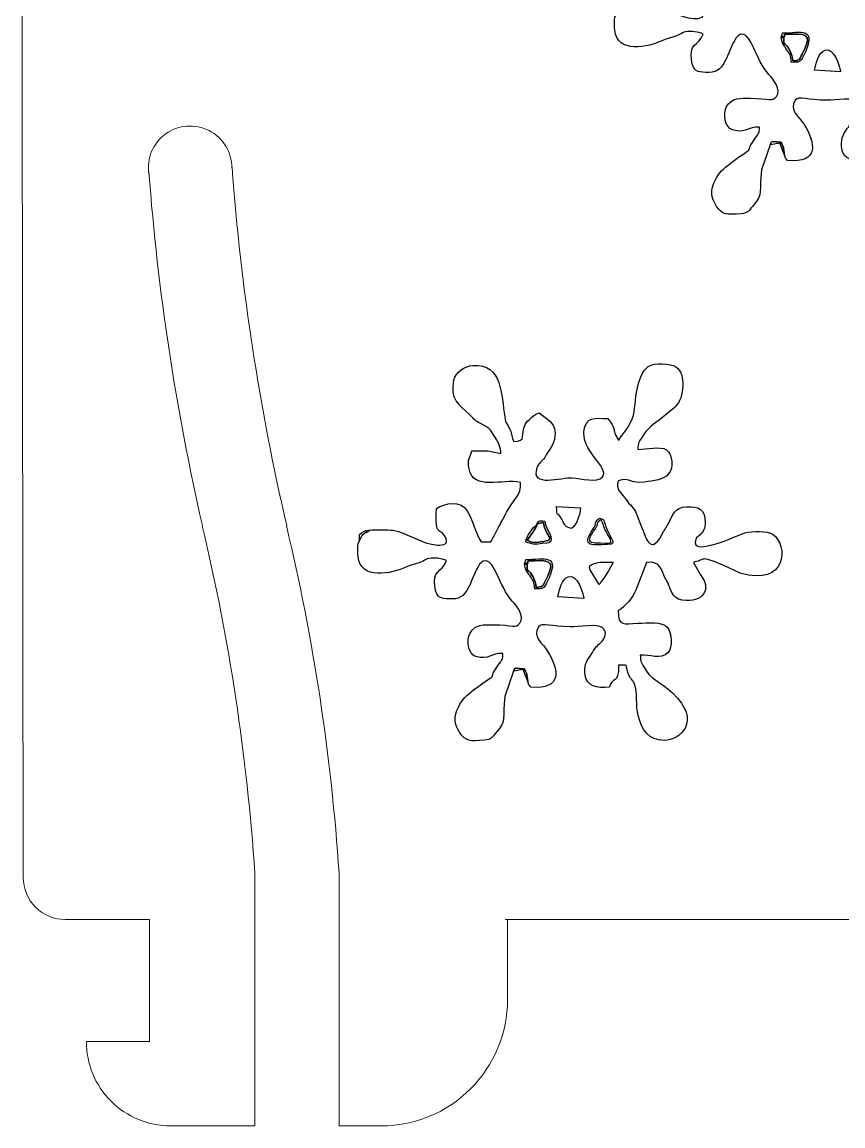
# Model space of a CAD drawing. Header units: centimetres. Extents: x -30.2 to 10.2, y 0.4 to 20.1.
# Drawn here: x -18.645 to -16.696, y 9.796 to 12.416 of the extents above; entities that cross this region are included whole.
import ezdxf

# ---------------------------------------------------------------- set-up
doc = ezdxf.new("R2010")
doc.units = ezdxf.units.CM
doc.header["$MEASUREMENT"] = 0
doc.layers.add('Layer 1', color=7, linetype='Continuous')

msp = doc.modelspace()

# ---------------------------------------------------------------- linework, layer by layer
at = {"layer": 'Layer 1', "color": 250}
for points in [[(-16.86859, 12.1249), (-16.86605, 12.13232), (-16.86923, 12.12813), (-16.86412, 12.13256), (-16.86412, 12.13256), (-16.86412, 12.13256), (-16.84359, 12.13119), (-16.84359, 12.13119), (-16.84359, 12.13119), (-16.83646, 12.11801), (-16.83745, 12.12), (-16.83519, 12.10041), (-16.83519, 12.10041), (-16.83237, 12.0912), (-16.83325, 12.09482), (-16.8281, 12.08722), (-16.8281, 12.08722), (-16.75078, 12.08069), (-16.7618, 12.12911), (-16.78797, 12.1731), (-16.78797, 12.1731), (-16.79846, 12.19072), (-16.82588, 12.20671), (-16.80949, 12.2306), (-16.80949, 12.2306), (-16.80175, 12.24186), (-16.77751, 12.23061), (-16.73471, 12.23061), (-16.73471, 12.23061), (-16.71369, 12.23062), (-16.66975, 12.23805), (-16.65838, 12.22897), (-16.65838, 12.22897), (-16.64918, 12.22161), (-16.64842, 12.20981), (-16.65567, 12.19979), (-16.65567, 12.19979), (-16.66304, 12.18961), (-16.67122, 12.18695), (-16.67758, 12.17624), (-16.67758, 12.17624), (-16.6811, 12.17031), (-16.68114, 12.16936), (-16.68568, 12.16319), (-16.68568, 12.16319), (-16.69709, 12.1477), (-16.70185, 12.13742), (-16.6985, 12.11463), (-16.6985, 12.11463), (-16.6949, 12.09015), (-16.67205, 12.08425), (-16.64132, 12.08722), (-16.64132, 12.08722), (-16.63392, 12.11428), (-16.61946, 12.09109), (-16.61932, 12.13961), (-16.61932, 12.13961), (-16.59415, 12.13892), (-16.60491, 12.14394), (-16.5971, 12.12183), (-16.5971, 12.12183), (-16.59044, 12.103), (-16.58729, 12.10784), (-16.5819, 12.09541), (-16.5819, 12.09541), (-16.57351, 12.07604), (-16.57901, 12.0415), (-16.57314, 12.02001), (-16.57314, 12.02001), (-16.5638, 11.98578), (-16.54845, 11.96085), (-16.5108, 11.96087), (-16.5108, 11.96087), (-16.47495, 11.96087), (-16.41946, 12.00612), (-16.49173, 12.0738), (-16.49173, 12.0738), (-16.52184, 12.10202), (-16.54436, 12.10656), (-16.55698, 12.13129), (-16.55698, 12.13129), (-16.56405, 12.14515), (-16.56774, 12.14618), (-16.5678, 12.16349), (-16.5678, 12.16349), (-16.54547, 12.16482), (-16.51913, 12.15235), (-16.50251, 12.16883), (-16.50251, 12.16883), (-16.49021, 12.18102), (-16.49325, 12.21825), (-16.5037, 12.22982), (-16.5037, 12.22982), (-16.51618, 12.24365), (-16.54954, 12.23939), (-16.57402, 12.23907), (-16.57402, 12.23907), (-16.607, 12.23862), (-16.62034, 12.22908), (-16.62034, 12.2691), (-16.62034, 12.2691), (-16.60425, 12.2772), (-16.58542, 12.30117), (-16.57873, 12.31795), (-16.57873, 12.31795), (-16.57873, 12.31795), (-16.55287, 12.38351), (-16.55287, 12.38351), (-16.55287, 12.38351), (-16.5174, 12.38718), (-16.52036, 12.36655), (-16.50644, 12.34217), (-16.50644, 12.34217), (-16.49559, 12.32314), (-16.49404, 12.29769), (-16.46843, 12.29369), (-16.46843, 12.29369), (-16.41789, 12.28577), (-16.39763, 12.32313), (-16.4252, 12.35368), (-16.4252, 12.35368), (-16.4252, 12.35368), (-16.44122, 12.38348), (-16.44122, 12.38348), (-16.44122, 12.38348), (-16.44047, 12.38404), (-16.44012, 12.38465), (-16.43876, 12.38484), (-16.43876, 12.38484), (-16.41204, 12.38853), (-16.43097, 12.40164), (-16.3708, 12.37692), (-16.3708, 12.37692), (-16.3708, 12.37692), (-16.33077, 12.35766), (-16.33077, 12.35766), (-16.33077, 12.35766), (-16.21762, 12.32603), (-16.21722, 12.4242), (-16.25227, 12.44965), (-16.25227, 12.44965), (-16.2662, 12.45975), (-16.30259, 12.45734), (-16.31926, 12.45403), (-16.31926, 12.45403), (-16.32289, 12.4533), (-16.45318, 12.39166), (-16.43614, 12.43781), (-16.43614, 12.43781), (-16.43274, 12.44705), (-16.43414, 12.44028), (-16.42587, 12.449), (-16.42587, 12.449), (-16.41877, 12.45649), (-16.41372, 12.46478), (-16.41368, 12.47784), (-16.41368, 12.47784), (-16.41359, 12.50931), (-16.4295, 12.51719), (-16.45842, 12.51562), (-16.45842, 12.51562), (-16.48667, 12.51408), (-16.49073, 12.49636), (-16.50106, 12.47548), (-16.50106, 12.47548), (-16.5063, 12.46486), (-16.51146, 12.45943), (-16.51674, 12.44917), (-16.51674, 12.44917), (-16.54421, 12.39578), (-16.55805, 12.45104), (-16.56224, 12.46192), (-16.56224, 12.46192), (-16.56224, 12.46192), (-16.57939, 12.50419), (-16.57939, 12.50419), (-16.57939, 12.50419), (-16.58346, 12.51213), (-16.58568, 12.5135), (-16.59143, 12.5198), (-16.59143, 12.5198), (-16.59778, 12.52676), (-16.59958, 12.52978), (-16.60536, 12.53748), (-16.60536, 12.53748), (-16.61477, 12.55005), (-16.62648, 12.55698), (-16.62034, 12.5769), (-16.62034, 12.5769), (-16.59584, 12.58774), (-16.59209, 12.56953), (-16.55761, 12.57429), (-16.55761, 12.57429), (-16.53642, 12.5772), (-16.5129, 12.57888), (-16.50053, 12.5934), (-16.50053, 12.5934), (-16.48822, 12.60785), (-16.4911, 12.64098), (-16.50578, 12.65069), (-16.50578, 12.65069), (-16.52088, 12.66068), (-16.55215, 12.65176), (-16.57385, 12.65176), (-16.57385, 12.65176), (-16.57363, 12.6678), (-16.57052, 12.67152), (-16.56381, 12.68106), (-16.56381, 12.68106), (-16.54799, 12.70361), (-16.54423, 12.70601), (-16.52319, 12.72126), (-16.52319, 12.72126), (-16.52319, 12.72126), (-16.48853, 12.74944), (-16.48853, 12.74944), (-16.48853, 12.74944), (-16.48778, 12.75011), (-16.48564, 12.7521), (-16.48491, 12.75281), (-16.48491, 12.75281), (-16.46278, 12.77439), (-16.4591, 12.83175), (-16.48359, 12.84773), (-16.48359, 12.84773), (-16.49606, 12.85588), (-16.53376, 12.85904), (-16.54916, 12.84839), (-16.54916, 12.84839), (-16.56331, 12.8386), (-16.57126, 12.81481), (-16.57564, 12.795), (-16.57564, 12.795), (-16.58032, 12.77381), (-16.57948, 12.7438), (-16.58669, 12.72559), (-16.58669, 12.72559), (-16.59782, 12.69748), (-16.60989, 12.69), (-16.6188, 12.6733), (-16.6188, 12.6733), (-16.61939, 12.674), (-16.62108, 12.67515), (-16.6204, 12.67552), (-16.6204, 12.67552), (-16.6204, 12.67552), (-16.62597, 12.68477), (-16.62597, 12.68477), (-16.62597, 12.68477), (-16.63019, 12.69405), (-16.62827, 12.69235), (-16.631, 12.70107), (-16.631, 12.70107), (-16.63457, 12.71249), (-16.6388, 12.7163), (-16.64483, 12.7252), (-16.64483, 12.7252), (-16.67848, 12.72562), (-16.69463, 12.72959), (-16.701, 12.70003), (-16.701, 12.70003), (-16.71186, 12.6496), (-16.63942, 12.60915), (-16.65767, 12.58643), (-16.65767, 12.58643), (-16.66957, 12.57163), (-16.70903, 12.58251), (-16.72953, 12.58441), (-16.72953, 12.58441), (-16.75356, 12.58669), (-16.83048, 12.55944), (-16.8132, 12.60857), (-16.8132, 12.60857), (-16.80943, 12.61924), (-16.80053, 12.62423), (-16.79488, 12.6323), (-16.79488, 12.6323), (-16.78966, 12.63975), (-16.79538, 12.63152), (-16.79105, 12.63888), (-16.79105, 12.63888), (-16.78092, 12.65606), (-16.76937, 12.66743), (-16.77037, 12.6912), (-16.77037, 12.6912), (-16.7715, 12.71811), (-16.78916, 12.72176), (-16.80817, 12.73884), (-16.80817, 12.73884), (-16.81761, 12.73643), (-16.83672, 12.71974), (-16.84124, 12.71073), (-16.84124, 12.71073), (-16.85367, 12.68598), (-16.83554, 12.67171), (-16.86839, 12.67026), (-16.86839, 12.67026), (-16.87349, 12.68013), (-16.87166, 12.68792), (-16.87735, 12.6994), (-16.87735, 12.6994), (-16.88428, 12.71344), (-16.88677, 12.71031), (-16.88977, 12.72926), (-16.88977, 12.72926), (-16.89771, 12.77959), (-16.89491, 12.85614), (-16.96533, 12.85128), (-16.96533, 12.85128), (-16.98375, 12.85001), (-17.00701, 12.83469), (-17.01034, 12.8168), (-17.01034, 12.8168), (-17.01901, 12.77028), (-17.00069, 12.75932), (-16.9723, 12.73351), (-16.9723, 12.73351), (-16.96386, 12.72583), (-16.96265, 12.72115), (-16.95196, 12.71577), (-16.95196, 12.71577), (-16.92753, 12.70348), (-16.92497, 12.70162), (-16.91136, 12.67902), (-16.91136, 12.67902), (-16.9048, 12.66812), (-16.89964, 12.65655), (-16.89861, 12.64181), (-16.89861, 12.64181), (-16.93648, 12.64893), (-16.92188, 12.6494), (-16.96802, 12.64826), (-16.96802, 12.64826), (-16.97183, 12.6326), (-16.97924, 12.62937), (-16.9744, 12.60548), (-16.9744, 12.60548), (-16.9636, 12.55228), (-16.89561, 12.58294), (-16.85259, 12.5734), (-16.85259, 12.5734), (-16.8483, 12.54271), (-16.86988, 12.53334), (-16.88524, 12.50288), (-16.88524, 12.50288), (-16.8916, 12.4903), (-16.8968, 12.48093), (-16.90336, 12.46849), (-16.90336, 12.46849), (-16.90989, 12.45608), (-16.91612, 12.44308), (-16.92254, 12.43242), (-16.92254, 12.43242), (-16.92254, 12.43242), (-16.94563, 12.43253), (-16.94563, 12.43253), (-16.94563, 12.43253), (-16.95793, 12.45285), (-16.96595, 12.48219), (-16.97805, 12.50427), (-16.97805, 12.50427), (-16.99414, 12.53364), (-17.03141, 12.52332), (-17.05196, 12.51184), (-17.05196, 12.51184), (-17.05526, 12.43634), (-17.04379, 12.47236), (-17.02873, 12.4393), (-17.02873, 12.4393), (-17.02394, 12.42879), (-17.03409, 12.42371), (-17.04915, 12.42456), (-17.04915, 12.42456), (-17.08842, 12.42673), (-17.11977, 12.4546), (-17.15464, 12.45971), (-17.15464, 12.45971), (-17.16932, 12.46187), (-17.19449, 12.46038), (-17.21028, 12.46041), (-17.21028, 12.46041), (-17.21028, 12.46041), (-17.21865, 12.4547), (-17.21865, 12.4547), (-17.21865, 12.4547), (-17.22407, 12.45135), (-17.21994, 12.4554), (-17.22524, 12.45081), (-17.22524, 12.45081), (-17.23192, 12.44501), (-17.22788, 12.44667), (-17.23488, 12.43536), (-17.23488, 12.43536), (-17.2395, 12.42625), (-17.239, 12.40976), (-17.2379, 12.39737), (-17.2379, 12.39737), (-17.23287, 12.34062), (-17.15919, 12.35622), (-17.12248, 12.37287), (-17.12248, 12.37287), (-17.10987, 12.3786), (-17.10408, 12.3787), (-17.09099, 12.3835), (-17.09099, 12.3835), (-17.08572, 12.38543), (-17.08176, 12.38808), (-17.07677, 12.39027), (-17.07677, 12.39027), (-17.06978, 12.39339), (-17.0795, 12.39104), (-17.06965, 12.39291), (-17.06965, 12.39291), (-17.05735, 12.39527), (-17.03873, 12.39305), (-17.02794, 12.38785), (-17.02794, 12.38785), (-17.0402, 12.35685), (-17.06275, 12.36822), (-17.05491, 12.32168), (-17.05491, 12.32168), (-17.05129, 12.30022), (-17.04176, 12.2971), (-17.02163, 12.29665), (-17.02163, 12.29665), (-16.99941, 12.29613), (-16.98762, 12.30009), (-16.97468, 12.3258), (-16.97468, 12.3258), (-16.96112, 12.35275), (-16.94256, 12.43045), (-16.90849, 12.35622), (-16.90849, 12.35622), (-16.89784, 12.33301), (-16.88802, 12.30978), (-16.87186, 12.29175), (-16.87186, 12.29175), (-16.86147, 12.28014), (-16.84102, 12.25559), (-16.85364, 12.23954), (-16.85364, 12.23954), (-16.86408, 12.22624), (-16.87025, 12.2354), (-16.91661, 12.23555), (-16.91661, 12.23555), (-16.93875, 12.23561), (-16.95968, 12.23774), (-16.97215, 12.21545), (-16.97215, 12.21545), (-16.98172, 12.19834), (-16.97631, 12.16598), (-16.95813, 12.16018), (-16.95813, 12.16018), (-16.92732, 12.15035), (-16.92192, 12.16889), (-16.89439, 12.16701), (-16.89439, 12.16701), (-16.89449, 12.15127), (-16.89447, 12.15482), (-16.90574, 12.13845), (-16.90574, 12.13845), (-16.93829, 12.09115), (-16.89054, 12.13494), (-16.96371, 12.08068), (-16.96371, 12.08068), (-16.98068, 12.0681), (-16.98966, 12.05902), (-16.99969, 12.04017), (-16.99969, 12.04017), (-17.0118, 12.01741), (-17.00976, 11.99959), (-16.99596, 11.97859), (-16.99596, 11.97859), (-16.98287, 11.95865), (-16.97234, 11.9583), (-16.93764, 11.96124), (-16.93764, 11.96124), (-16.92152, 11.96259), (-16.91948, 11.96881), (-16.91062, 11.97871), (-16.91062, 11.97871), (-16.88259, 12.00997), (-16.89692, 12.01203), (-16.88918, 12.06534), (-16.88918, 12.06534), (-16.88918, 12.06534), (-16.86859, 12.1249), (-16.86859, 12.1249)], [(-17.47795, 10.8749), (-17.47541, 10.88231), (-17.47859, 10.87813), (-17.47348, 10.88255), (-17.47348, 10.88255), (-17.47348, 10.88255), (-17.45295, 10.8812), (-17.45295, 10.8812), (-17.45295, 10.8812), (-17.44582, 10.86802), (-17.44681, 10.87), (-17.44455, 10.85042), (-17.44455, 10.85042), (-17.44173, 10.84119), (-17.44261, 10.84481), (-17.43746, 10.83723), (-17.43746, 10.83723), (-17.36014, 10.8307), (-17.37116, 10.8791), (-17.39733, 10.92311), (-17.39733, 10.92311), (-17.40782, 10.94072), (-17.43524, 10.9567), (-17.41885, 10.98059), (-17.41885, 10.98059), (-17.41111, 10.99187), (-17.38687, 10.98062), (-17.34407, 10.98062), (-17.34407, 10.98062), (-17.32305, 10.98063), (-17.27911, 10.98806), (-17.26774, 10.97896), (-17.26774, 10.97896), (-17.25854, 10.97162), (-17.25778, 10.95982), (-17.26503, 10.94979), (-17.26503, 10.94979), (-17.2724, 10.93962), (-17.28058, 10.93696), (-17.28694, 10.92624), (-17.28694, 10.92624), (-17.29046, 10.92031), (-17.2905, 10.91937), (-17.29504, 10.9132), (-17.29504, 10.9132), (-17.30645, 10.89771), (-17.31121, 10.88742), (-17.30786, 10.86464), (-17.30786, 10.86464), (-17.30426, 10.84015), (-17.28141, 10.83424), (-17.25068, 10.83723), (-17.25068, 10.83723), (-17.24328, 10.86428), (-17.22882, 10.8411), (-17.22868, 10.88961), (-17.22868, 10.88961), (-17.20351, 10.88891), (-17.21427, 10.89393), (-17.20646, 10.87183), (-17.20646, 10.87183), (-17.1998, 10.853), (-17.19665, 10.85784), (-17.19126, 10.84541), (-17.19126, 10.84541), (-17.18287, 10.82605), (-17.18837, 10.79151), (-17.1825, 10.77), (-17.1825, 10.77), (-17.17316, 10.73577), (-17.15781, 10.71085), (-17.12016, 10.71086), (-17.12016, 10.71086), (-17.08431, 10.71086), (-17.02882, 10.75612), (-17.10109, 10.8238), (-17.10109, 10.8238), (-17.1312, 10.85201), (-17.15372, 10.85655), (-17.16634, 10.88128), (-17.16634, 10.88128), (-17.17341, 10.89514), (-17.1771, 10.89618), (-17.17716, 10.9135), (-17.17716, 10.9135), (-17.15483, 10.91483), (-17.12849, 10.90235), (-17.11187, 10.91883), (-17.11187, 10.91883), (-17.09957, 10.93103), (-17.10261, 10.96824), (-17.11306, 10.97982), (-17.11306, 10.97982), (-17.12554, 10.99364), (-17.1589, 10.9894), (-17.18338, 10.98906), (-17.18338, 10.98906), (-17.21636, 10.98862), (-17.2297, 10.97907), (-17.2297, 11.0191), (-17.2297, 11.0191), (-17.21361, 11.0272), (-17.19478, 11.05116), (-17.18809, 11.06796), (-17.18809, 11.06796), (-17.18809, 11.06796), (-17.16223, 11.13351), (-17.16223, 11.13351), (-17.16223, 11.13351), (-17.12676, 11.13718), (-17.12972, 11.11654), (-17.1158, 11.09216), (-17.1158, 11.09216), (-17.10495, 11.07315), (-17.1034, 11.0477), (-17.07779, 11.04369), (-17.07779, 11.04369), (-17.02725, 11.03577), (-17.00699, 11.07312), (-17.03456, 11.10368), (-17.03456, 11.10368), (-17.03456, 11.10368), (-17.05058, 11.13347), (-17.05058, 11.13347), (-17.05058, 11.13347), (-17.04983, 11.13405), (-17.04948, 11.13466), (-17.04812, 11.13484), (-17.04812, 11.13484), (-17.0214, 11.13853), (-17.04033, 11.15165), (-16.98016, 11.12692), (-16.98016, 11.12692), (-16.98016, 11.12692), (-16.94013, 11.10765), (-16.94013, 11.10765), (-16.94013, 11.10765), (-16.82698, 11.07602), (-16.82658, 11.17421), (-16.86163, 11.19965), (-16.86163, 11.19965), (-16.87556, 11.20975), (-16.91195, 11.20735), (-16.92862, 11.20403), (-16.92862, 11.20403), (-16.93225, 11.2033), (-17.06254, 11.14166), (-17.0455, 11.18782), (-17.0455, 11.18782), (-17.0421, 11.19705), (-17.0435, 11.19029), (-17.03523, 11.19901), (-17.03523, 11.19901), (-17.02813, 11.2065), (-17.02308, 11.21479), (-17.02304, 11.22784), (-17.02304, 11.22784), (-17.02295, 11.25931), (-17.03886, 11.26718), (-17.06778, 11.26561), (-17.06778, 11.26561), (-17.09603, 11.26408), (-17.10009, 11.24636), (-17.11042, 11.22548), (-17.11042, 11.22548), (-17.11566, 11.21486), (-17.12082, 11.20942), (-17.1261, 11.19918), (-17.1261, 11.19918), (-17.15357, 11.14579), (-17.16741, 11.20103), (-17.1716, 11.21191), (-17.1716, 11.21191), (-17.1716, 11.21191), (-17.18875, 11.25418), (-17.18875, 11.25418), (-17.18875, 11.25418), (-17.19282, 11.26213), (-17.19504, 11.26349), (-17.20079, 11.26979), (-17.20079, 11.26979), (-17.20714, 11.27677), (-17.20894, 11.27977), (-17.21472, 11.28749), (-17.21472, 11.28749), (-17.22413, 11.30005), (-17.23584, 11.30697), (-17.2297, 11.3269), (-17.2297, 11.3269), (-17.2052, 11.33774), (-17.20145, 11.31954), (-17.16697, 11.32428), (-17.16697, 11.32428), (-17.14578, 11.32721), (-17.12226, 11.32887), (-17.10989, 11.34339), (-17.10989, 11.34339), (-17.09758, 11.35784), (-17.10046, 11.39097), (-17.11514, 11.4007), (-17.11514, 11.4007), (-17.13024, 11.41068), (-17.16151, 11.40175), (-17.18321, 11.40175), (-17.18321, 11.40175), (-17.18299, 11.41781), (-17.17988, 11.42151), (-17.17317, 11.43106), (-17.17317, 11.43106), (-17.15735, 11.45361), (-17.15359, 11.45601), (-17.13255, 11.47127), (-17.13255, 11.47127), (-17.13255, 11.47127), (-17.09789, 11.49944), (-17.09789, 11.49944), (-17.09789, 11.49944), (-17.09714, 11.50012), (-17.095, 11.50211), (-17.09427, 11.5028), (-17.09427, 11.5028), (-17.07214, 11.52438), (-17.06846, 11.58175), (-17.09295, 11.59773), (-17.09295, 11.59773), (-17.10542, 11.60588), (-17.14312, 11.60904), (-17.15852, 11.59839), (-17.15852, 11.59839), (-17.17267, 11.5886), (-17.18062, 11.56481), (-17.185, 11.545), (-17.185, 11.545), (-17.18968, 11.52381), (-17.18884, 11.49379), (-17.19605, 11.47558), (-17.19605, 11.47558), (-17.20718, 11.44747), (-17.21925, 11.44001), (-17.22816, 11.4233), (-17.22816, 11.4233), (-17.22875, 11.42399), (-17.23044, 11.42514), (-17.22976, 11.42551), (-17.22976, 11.42551), (-17.22976, 11.42551), (-17.23533, 11.43476), (-17.23533, 11.43476), (-17.23533, 11.43476), (-17.23955, 11.44406), (-17.23763, 11.44235), (-17.24036, 11.45107), (-17.24036, 11.45107), (-17.24393, 11.4625), (-17.24816, 11.46631), (-17.25419, 11.4752), (-17.25419, 11.4752), (-17.28784, 11.47563), (-17.30399, 11.47958), (-17.31036, 11.45004), (-17.31036, 11.45004), (-17.32122, 11.39961), (-17.24878, 11.35915), (-17.26703, 11.33642), (-17.26703, 11.33642), (-17.27893, 11.32163), (-17.31839, 11.3325), (-17.33889, 11.33442), (-17.33889, 11.33442), (-17.36292, 11.33669), (-17.43984, 11.30944), (-17.42256, 11.35856), (-17.42256, 11.35856), (-17.41879, 11.36925), (-17.40989, 11.37422), (-17.40424, 11.38231), (-17.40424, 11.38231), (-17.39902, 11.38975), (-17.40474, 11.38153), (-17.40041, 11.38888), (-17.40041, 11.38888), (-17.39028, 11.40607), (-17.37873, 11.41744), (-17.37973, 11.44121), (-17.37973, 11.44121), (-17.38086, 11.46812), (-17.39852, 11.47176), (-17.41753, 11.48883), (-17.41753, 11.48883), (-17.42697, 11.48643), (-17.44608, 11.46974), (-17.4506, 11.46074), (-17.4506, 11.46074), (-17.46303, 11.43597), (-17.4449, 11.4217), (-17.47775, 11.42025), (-17.47775, 11.42025), (-17.48285, 11.43014), (-17.48102, 11.43791), (-17.48671, 11.44939), (-17.48671, 11.44939), (-17.49364, 11.46343), (-17.49613, 11.46031), (-17.49913, 11.47926), (-17.49913, 11.47926), (-17.50707, 11.52958), (-17.50427, 11.60614), (-17.57469, 11.60128), (-17.57469, 11.60128), (-17.59311, 11.60001), (-17.61637, 11.58468), (-17.6197, 11.56679), (-17.6197, 11.56679), (-17.62837, 11.52027), (-17.61005, 11.50932), (-17.58166, 11.4835), (-17.58166, 11.4835), (-17.57322, 11.47582), (-17.57201, 11.47115), (-17.56132, 11.46577), (-17.56132, 11.46577), (-17.53689, 11.45348), (-17.53433, 11.45162), (-17.52072, 11.42901), (-17.52072, 11.42901), (-17.51416, 11.41812), (-17.509, 11.40656), (-17.50797, 11.39181), (-17.50797, 11.39181), (-17.54584, 11.39893), (-17.53124, 11.39939), (-17.57738, 11.39826), (-17.57738, 11.39826), (-17.58119, 11.38261), (-17.5886, 11.37936), (-17.58376, 11.35547), (-17.58376, 11.35547), (-17.57296, 11.30228), (-17.50497, 11.33294), (-17.46195, 11.32341), (-17.46195, 11.32341), (-17.45766, 11.2927), (-17.47924, 11.28333), (-17.4946, 11.25289), (-17.4946, 11.25289), (-17.50096, 11.24031), (-17.50616, 11.23094), (-17.51272, 11.21849), (-17.51272, 11.21849), (-17.51925, 11.20609), (-17.52548, 11.19308), (-17.5319, 11.18242), (-17.5319, 11.18242), (-17.5319, 11.18242), (-17.55499, 11.18252), (-17.55499, 11.18252), (-17.55499, 11.18252), (-17.56729, 11.20284), (-17.57531, 11.2322), (-17.58741, 11.25427), (-17.58741, 11.25427), (-17.6035, 11.28363), (-17.64077, 11.27332), (-17.66132, 11.26184), (-17.66132, 11.26184), (-17.66462, 11.18633), (-17.65315, 11.22236), (-17.63809, 11.18929), (-17.63809, 11.18929), (-17.6333, 11.17879), (-17.64345, 11.17372), (-17.65851, 11.17456), (-17.65851, 11.17456), (-17.69778, 11.17673), (-17.72913, 11.20459), (-17.764, 11.20971), (-17.764, 11.20971), (-17.77868, 11.21188), (-17.80385, 11.21038), (-17.81964, 11.2104), (-17.81964, 11.2104), (-17.81964, 11.2104), (-17.82801, 11.2047), (-17.82801, 11.2047), (-17.82801, 11.2047), (-17.83343, 11.20135), (-17.8293, 11.2054), (-17.8346, 11.20081), (-17.8346, 11.20081), (-17.84128, 11.19502), (-17.83724, 11.19666), (-17.84424, 11.18535), (-17.84424, 11.18535), (-17.84886, 11.17626), (-17.84836, 11.15976), (-17.84726, 11.14737), (-17.84726, 11.14737), (-17.84223, 11.09063), (-17.76855, 11.10622), (-17.73184, 11.12287), (-17.73184, 11.12287), (-17.71923, 11.12861), (-17.71344, 11.12869), (-17.70035, 11.1335), (-17.70035, 11.1335), (-17.69508, 11.13543), (-17.69112, 11.13807), (-17.68613, 11.14028), (-17.68613, 11.14028), (-17.67914, 11.14338), (-17.68886, 11.14103), (-17.67901, 11.1429), (-17.67901, 11.1429), (-17.66671, 11.14526), (-17.64809, 11.14305), (-17.6373, 11.13785), (-17.6373, 11.13785), (-17.64956, 11.10685), (-17.67211, 11.11822), (-17.66427, 11.07167), (-17.66427, 11.07167), (-17.66065, 11.05022), (-17.65112, 11.0471), (-17.63099, 11.04666), (-17.63099, 11.04666), (-17.60877, 11.04613), (-17.59698, 11.05008), (-17.58404, 11.0758), (-17.58404, 11.0758), (-17.57048, 11.10274), (-17.55192, 11.18045), (-17.51785, 11.10623), (-17.51785, 11.10623), (-17.5072, 11.08302), (-17.49738, 11.05979), (-17.48122, 11.04175), (-17.48122, 11.04175), (-17.47083, 11.03015), (-17.45038, 11.0056), (-17.463, 10.98953), (-17.463, 10.98953), (-17.47344, 10.97623), (-17.47961, 10.98541), (-17.52597, 10.98554), (-17.52597, 10.98554), (-17.54811, 10.9856), (-17.56904, 10.98773), (-17.58151, 10.96545), (-17.58151, 10.96545), (-17.59108, 10.94834), (-17.58567, 10.91598), (-17.56749, 10.91018), (-17.56749, 10.91018), (-17.53668, 10.90034), (-17.53128, 10.91889), (-17.50375, 10.91701), (-17.50375, 10.91701), (-17.50385, 10.90128), (-17.50383, 10.90481), (-17.5151, 10.88845), (-17.5151, 10.88845), (-17.54765, 10.84116), (-17.4999, 10.88495), (-17.57307, 10.83067), (-17.57307, 10.83067), (-17.59004, 10.81809), (-17.59902, 10.80901), (-17.60905, 10.79017), (-17.60905, 10.79017), (-17.62116, 10.7674), (-17.61912, 10.74959), (-17.60532, 10.72858), (-17.60532, 10.72858), (-17.59223, 10.70866), (-17.5817, 10.70831), (-17.547, 10.71123), (-17.547, 10.71123), (-17.53088, 10.7126), (-17.52884, 10.71882), (-17.51998, 10.7287), (-17.51998, 10.7287), (-17.49195, 10.75996), (-17.50628, 10.76202), (-17.49854, 10.81535), (-17.49854, 10.81535), (-17.49854, 10.81535), (-17.47795, 10.8749), (-17.47795, 10.8749)]]:
    msp.add_open_spline(points, degree=3, knots=[0, 0, 0, 0, 0.0081301, 0.0081301, 0.0081301, 0.0081301, 0.0162602, 0.0162602, 0.0162602, 0.0162602, 0.0243902, 0.0243902, 0.0243902, 0.0243902, 0.0325203, 0.0325203, 0.0325203, 0.0325203, 0.0406504, 0.0406504, 0.0406504, 0.0406504, 0.0487805, 0.0487805, 0.0487805, 0.0487805, 0.0569106, 0.0569106, 0.0569106, 0.0569106, 0.0650407, 0.0650407, 0.0650407, 0.0650407, 0.0731707, 0.0731707, 0.0731707, 0.0731707, 0.0813008, 0.0813008, 0.0813008, 0.0813008, 0.0894309, 0.0894309, 0.0894309, 0.0894309, 0.097561, 0.097561, 0.097561, 0.097561, 0.1056911, 0.1056911, 0.1056911, 0.1056911, 0.1138211, 0.1138211, 0.1138211, 0.1138211, 0.1219512, 0.1219512, 0.1219512, 0.1219512, 0.1300813, 0.1300813, 0.1300813, 0.1300813, 0.1382114, 0.1382114, 0.1382114, 0.1382114, 0.1463415, 0.1463415, 0.1463415, 0.1463415, 0.1544715, 0.1544715, 0.1544715, 0.1544715, 0.1626016, 0.1626016, 0.1626016, 0.1626016, 0.1707317, 0.1707317, 0.1707317, 0.1707317, 0.1788618, 0.1788618, 0.1788618, 0.1788618, 0.1869919, 0.1869919, 0.1869919, 0.1869919, 0.195122, 0.195122, 0.195122, 0.195122, 0.203252, 0.203252, 0.203252, 0.203252, 0.2113821, 0.2113821, 0.2113821, 0.2113821, 0.2195122, 0.2195122, 0.2195122, 0.2195122, 0.2276423, 0.2276423, 0.2276423, 0.2276423, 0.2357724, 0.2357724, 0.2357724, 0.2357724, 0.2439024, 0.2439024, 0.2439024, 0.2439024, 0.2520325, 0.2520325, 0.2520325, 0.2520325, 0.2601626, 0.2601626, 0.2601626, 0.2601626, 0.2682927, 0.2682927, 0.2682927, 0.2682927, 0.2764228, 0.2764228, 0.2764228, 0.2764228, 0.2845528, 0.2845528, 0.2845528, 0.2845528, 0.2926829, 0.2926829, 0.2926829, 0.2926829, 0.300813, 0.300813, 0.300813, 0.300813, 0.3089431, 0.3089431, 0.3089431, 0.3089431, 0.3170732, 0.3170732, 0.3170732, 0.3170732, 0.3252033, 0.3252033, 0.3252033, 0.3252033, 0.3333333, 0.3333333, 0.3333333, 0.3333333, 0.3414634, 0.3414634, 0.3414634, 0.3414634, 0.3495935, 0.3495935, 0.3495935, 0.3495935, 0.3577236, 0.3577236, 0.3577236, 0.3577236, 0.3658537, 0.3658537, 0.3658537, 0.3658537, 0.3739837, 0.3739837, 0.3739837, 0.3739837, 0.3821138, 0.3821138, 0.3821138, 0.3821138, 0.3902439, 0.3902439, 0.3902439, 0.3902439, 0.398374, 0.398374, 0.398374, 0.398374, 0.4065041, 0.4065041, 0.4065041, 0.4065041, 0.4146341, 0.4146341, 0.4146341, 0.4146341, 0.4227642, 0.4227642, 0.4227642, 0.4227642, 0.4308943, 0.4308943, 0.4308943, 0.4308943, 0.4390244, 0.4390244, 0.4390244, 0.4390244, 0.4471545, 0.4471545, 0.4471545, 0.4471545, 0.4552846, 0.4552846, 0.4552846, 0.4552846, 0.4634146, 0.4634146, 0.4634146, 0.4634146, 0.4715447, 0.4715447, 0.4715447, 0.4715447, 0.4796748, 0.4796748, 0.4796748, 0.4796748, 0.4878049, 0.4878049, 0.4878049, 0.4878049, 0.495935, 0.495935, 0.495935, 0.495935, 0.504065, 0.504065, 0.504065, 0.504065, 0.5121951, 0.5121951, 0.5121951, 0.5121951, 0.5203252, 0.5203252, 0.5203252, 0.5203252, 0.5284553, 0.5284553, 0.5284553, 0.5284553, 0.5365854, 0.5365854, 0.5365854, 0.5365854, 0.5447154, 0.5447154, 0.5447154, 0.5447154, 0.5528455, 0.5528455, 0.5528455, 0.5528455, 0.5609756, 0.5609756, 0.5609756, 0.5609756, 0.5691057, 0.5691057, 0.5691057, 0.5691057, 0.5772358, 0.5772358, 0.5772358, 0.5772358, 0.5853659, 0.5853659, 0.5853659, 0.5853659, 0.5934959, 0.5934959, 0.5934959, 0.5934959, 0.601626, 0.601626, 0.601626, 0.601626, 0.6097561, 0.6097561, 0.6097561, 0.6097561, 0.6178862, 0.6178862, 0.6178862, 0.6178862, 0.6260163, 0.6260163, 0.6260163, 0.6260163, 0.6341463, 0.6341463, 0.6341463, 0.6341463, 0.6422764, 0.6422764, 0.6422764, 0.6422764, 0.6504065, 0.6504065, 0.6504065, 0.6504065, 0.6585366, 0.6585366, 0.6585366, 0.6585366, 0.6666667, 0.6666667, 0.6666667, 0.6666667, 0.6747967, 0.6747967, 0.6747967, 0.6747967, 0.6829268, 0.6829268, 0.6829268, 0.6829268, 0.6910569, 0.6910569, 0.6910569, 0.6910569, 0.699187, 0.699187, 0.699187, 0.699187, 0.7073171, 0.7073171, 0.7073171, 0.7073171, 0.7154472, 0.7154472, 0.7154472, 0.7154472, 0.7235772, 0.7235772, 0.7235772, 0.7235772, 0.7317073, 0.7317073, 0.7317073, 0.7317073, 0.7398374, 0.7398374, 0.7398374, 0.7398374, 0.7479675, 0.7479675, 0.7479675, 0.7479675, 0.7560976, 0.7560976, 0.7560976, 0.7560976, 0.7642276, 0.7642276, 0.7642276, 0.7642276, 0.7723577, 0.7723577, 0.7723577, 0.7723577, 0.7804878, 0.7804878, 0.7804878, 0.7804878, 0.7886179, 0.7886179, 0.7886179, 0.7886179, 0.796748, 0.796748, 0.796748, 0.796748, 0.804878, 0.804878, 0.804878, 0.804878, 0.8130081, 0.8130081, 0.8130081, 0.8130081, 0.8211382, 0.8211382, 0.8211382, 0.8211382, 0.8292683, 0.8292683, 0.8292683, 0.8292683, 0.8373984, 0.8373984, 0.8373984, 0.8373984, 0.8455285, 0.8455285, 0.8455285, 0.8455285, 0.8536585, 0.8536585, 0.8536585, 0.8536585, 0.8617886, 0.8617886, 0.8617886, 0.8617886, 0.8699187, 0.8699187, 0.8699187, 0.8699187, 0.8780488, 0.8780488, 0.8780488, 0.8780488, 0.8861789, 0.8861789, 0.8861789, 0.8861789, 0.8943089, 0.8943089, 0.8943089, 0.8943089, 0.902439, 0.902439, 0.902439, 0.902439, 0.9105691, 0.9105691, 0.9105691, 0.9105691, 0.9186992, 0.9186992, 0.9186992, 0.9186992, 0.9268293, 0.9268293, 0.9268293, 0.9268293, 0.9349593, 0.9349593, 0.9349593, 0.9349593, 0.9430894, 0.9430894, 0.9430894, 0.9430894, 0.9512195, 0.9512195, 0.9512195, 0.9512195, 0.9593496, 0.9593496, 0.9593496, 0.9593496, 0.9674797, 0.9674797, 0.9674797, 0.9674797, 0.9756098, 0.9756098, 0.9756098, 0.9756098, 0.9837398, 0.9837398, 0.9837398, 0.9837398, 1, 1, 1, 1], dxfattribs=at)
at = {"layer": 'Layer 1', "color": 1, "lineweight": 9}
for points in [[(-18.64509, 12.30456), (-18.64509, 12.30456), (-18.64509, 12.51052), (-18.64509, 12.51052)], [(-18.21679, 11.22072), (-18.2801, 11.49704), (-18.32264, 11.77773), (-18.34401, 12.06042)], [(-18.01676, 11.22072), (-18.08155, 11.50058), (-18.12496, 11.78496), (-18.14663, 12.07142)], [(-18.21738, 11.22066), (-18.1528, 10.94961), (-18.11099, 10.67366), (-18.09238, 10.39566)], [(-18.0174, 11.22072), (-17.95282, 10.94967), (-17.91101, 10.67372), (-17.8924, 10.39572)], [(-18.09238, 10.39572), (-18.09238, 10.39572), (-18.09238, 9.79572), (-18.09238, 9.79572)], [(-17.89242, 10.39572), (-17.89242, 10.39572), (-17.89242, 9.79572), (-17.89242, 9.79572)], [(-18.34238, 10.2857), (-18.34238, 10.2857), (-18.54238, 10.2857), (-18.54238, 10.2857)], [(-18.34238, 10.2857), (-18.34238, 10.2857), (-18.34238, 9.9957), (-18.34238, 9.9957)], [(-17.49787, 10.28569), (-17.49787, 10.28569), (-15.97802, 10.28569), (-15.97802, 10.28569)], [(-17.49242, 10.28569), (-17.49242, 10.28569), (-17.49242, 10.09566), (-17.49242, 10.09566)], [(-18.34238, 9.99576), (-18.34238, 9.99576), (-18.49238, 9.99576), (-18.49238, 9.99576)], [(-18.09238, 9.79573), (-18.09238, 9.79573), (-18.29238, 9.79573), (-18.29238, 9.79573)], [(-17.79242, 9.79573), (-17.79242, 9.79573), (-17.89242, 9.79573), (-17.89242, 9.79573)]]:
    msp.add_open_spline(points, degree=3, dxfattribs=at)
at = {"layer": 'Layer 1', "color": 29}
for points in [[(-16.83652, 12.38), (-16.83066, 12.38832), (-16.84373, 12.38628), (-16.81886, 12.38747), (-16.81886, 12.38747), (-16.77116, 12.38973), (-16.77407, 12.37848), (-16.79289, 12.34022), (-16.79289, 12.34022), (-16.79932, 12.32717), (-16.79829, 12.32542), (-16.81517, 12.32401), (-16.81517, 12.32401), (-16.81582, 12.34185), (-16.82622, 12.3587), (-16.83612, 12.36598), (-16.83612, 12.36598), (-16.83612, 12.36598), (-16.83652, 12.37997), (-16.83652, 12.37997), (-16.83652, 12.37997), (-16.83997, 12.37578), (-16.84695, 12.38882), (-16.83858, 12.36419), (-16.83858, 12.36419), (-16.83838, 12.3636), (-16.83055, 12.35264), (-16.8297, 12.35143), (-16.8297, 12.35143), (-16.82305, 12.34173), (-16.81891, 12.33607), (-16.81856, 12.32061), (-16.81856, 12.32061), (-16.79869, 12.32061), (-16.79756, 12.32085), (-16.79062, 12.33441), (-16.79062, 12.33441), (-16.75312, 12.40771), (-16.79868, 12.39038), (-16.83955, 12.39038), (-16.83955, 12.39038), (-16.84604, 12.36906), (-16.84121, 12.38862), (-16.83652, 12.38)], [(-17.44588, 11.13001), (-17.44002, 11.13831), (-17.45309, 11.13628), (-17.42822, 11.13746), (-17.42822, 11.13746), (-17.38052, 11.13974), (-17.38343, 11.12848), (-17.40225, 11.09022), (-17.40225, 11.09022), (-17.40868, 11.07716), (-17.40765, 11.07541), (-17.42453, 11.07401), (-17.42453, 11.07401), (-17.42518, 11.09185), (-17.43558, 11.10871), (-17.44548, 11.11598), (-17.44548, 11.11598), (-17.44548, 11.11598), (-17.44588, 11.12996), (-17.44588, 11.12996), (-17.44588, 11.12996), (-17.44933, 11.12578), (-17.45631, 11.13882), (-17.44794, 11.11418), (-17.44794, 11.11418), (-17.44774, 11.11361), (-17.43991, 11.10263), (-17.43906, 11.10142), (-17.43906, 11.10142), (-17.43241, 11.09173), (-17.42827, 11.08606), (-17.42792, 11.07062), (-17.42792, 11.07062), (-17.40805, 11.07062), (-17.40692, 11.07086), (-17.39998, 11.08441), (-17.39998, 11.08441), (-17.36248, 11.15771), (-17.40804, 11.14037), (-17.44891, 11.14037), (-17.44891, 11.14037), (-17.4554, 11.11906), (-17.45057, 11.13861), (-17.44588, 11.13001)]]:
    msp.add_open_spline(points, degree=3, knots=[0, 0, 0, 0, 0.0833333, 0.0833333, 0.0833333, 0.0833333, 0.1666667, 0.1666667, 0.1666667, 0.1666667, 0.25, 0.25, 0.25, 0.25, 0.3333333, 0.3333333, 0.3333333, 0.3333333, 0.4166667, 0.4166667, 0.4166667, 0.4166667, 0.5, 0.5, 0.5, 0.5, 0.5833333, 0.5833333, 0.5833333, 0.5833333, 0.6666667, 0.6666667, 0.6666667, 0.6666667, 0.75, 0.75, 0.75, 0.75, 0.8333333, 0.8333333, 0.8333333, 0.8333333, 1, 1, 1, 1], dxfattribs=at)
at = {"layer": 'Layer 1', "color": 7}
for points, knots in [([(-16.83652, 12.38), (-16.83652, 12.38), (-16.83652, 12.37997), (-16.83652, 12.37997), (-16.83652, 12.37997), (-16.83652, 12.37997), (-16.83612, 12.36598), (-16.83612, 12.36598), (-16.83612, 12.36598), (-16.82622, 12.3587), (-16.81582, 12.34185), (-16.81517, 12.32401), (-16.81517, 12.32401), (-16.79829, 12.32542), (-16.79932, 12.32717), (-16.79289, 12.34022), (-16.79289, 12.34022), (-16.77407, 12.37848), (-16.77116, 12.38973), (-16.81886, 12.38747), (-16.81886, 12.38747), (-16.84373, 12.38628), (-16.83066, 12.38832), (-16.83652, 12.38)], [0, 0, 0, 0, 0.1428571, 0.1428571, 0.1428571, 0.1428571, 0.2857143, 0.2857143, 0.2857143, 0.2857143, 0.4285714, 0.4285714, 0.4285714, 0.4285714, 0.5714286, 0.5714286, 0.5714286, 0.5714286, 0.7142857, 0.7142857, 0.7142857, 0.7142857, 1, 1, 1, 1]), ([(-16.70225, 12.29814), (-16.70241, 12.30767), (-16.71618, 12.35805), (-16.73922, 12.34951), (-16.73922, 12.34951), (-16.75336, 12.34427), (-16.76053, 12.31873), (-16.76371, 12.30203), (-16.76371, 12.30203), (-16.76371, 12.30203), (-16.70225, 12.29814), (-16.70225, 12.29814)], [0, 0, 0, 0, 0.25, 0.25, 0.25, 0.25, 0.5, 0.5, 0.5, 0.5, 1, 1, 1, 1]), ([(-17.34058, 11.21389), (-17.32776, 11.22417), (-17.31949, 11.24648), (-17.31956, 11.26293), (-17.31956, 11.26293), (-17.31956, 11.26293), (-17.37612, 11.26596), (-17.37612, 11.26596), (-17.37612, 11.26596), (-17.37502, 11.2381), (-17.37468, 11.25629), (-17.36375, 11.23638), (-17.36375, 11.23638), (-17.35604, 11.22237), (-17.35738, 11.21758), (-17.34058, 11.21389)], [0, 0, 0, 0, 0.2, 0.2, 0.2, 0.2, 0.4, 0.4, 0.4, 0.4, 0.6, 0.6, 0.6, 0.6, 1, 1, 1, 1]), ([(-17.42301, 11.22526), (-17.42301, 11.22526), (-17.4217, 11.22441), (-17.4217, 11.22441), (-17.4217, 11.22441), (-17.42628, 11.21189), (-17.43821, 11.19689), (-17.44552, 11.18593), (-17.44552, 11.18593), (-17.43609, 11.18141), (-17.43352, 11.1799), (-17.42317, 11.18097), (-17.42317, 11.18097), (-17.36669, 11.18675), (-17.40393, 11.19198), (-17.40712, 11.22848), (-17.40712, 11.22848), (-17.40712, 11.22848), (-17.42301, 11.22526), (-17.42301, 11.22526)], [0, 0, 0, 0, 0.1666667, 0.1666667, 0.1666667, 0.1666667, 0.3333333, 0.3333333, 0.3333333, 0.3333333, 0.5, 0.5, 0.5, 0.5, 0.6666667, 0.6666667, 0.6666667, 0.6666667, 1, 1, 1, 1]), ([(-17.28462, 11.17894), (-17.24551, 11.17894), (-17.2465, 11.17629), (-17.24845, 11.18706), (-17.24845, 11.18706), (-17.24944, 11.19255), (-17.25709, 11.19907), (-17.26356, 11.2175), (-17.26356, 11.2175), (-17.26665, 11.22626), (-17.26657, 11.22727), (-17.27054, 11.23499), (-17.27054, 11.23499), (-17.28405, 11.22533), (-17.27477, 11.22768), (-17.28364, 11.21296), (-17.28364, 11.21296), (-17.28366, 11.21292), (-17.31406, 11.17894), (-17.28462, 11.17894)], [0, 0, 0, 0, 0.1666667, 0.1666667, 0.1666667, 0.1666667, 0.3333333, 0.3333333, 0.3333333, 0.3333333, 0.5, 0.5, 0.5, 0.5, 0.6666667, 0.6666667, 0.6666667, 0.6666667, 1, 1, 1, 1]), ([(-17.44588, 11.13001), (-17.44588, 11.13001), (-17.44588, 11.12996), (-17.44588, 11.12996), (-17.44588, 11.12996), (-17.44588, 11.12996), (-17.44548, 11.11598), (-17.44548, 11.11598), (-17.44548, 11.11598), (-17.43558, 11.10871), (-17.42518, 11.09185), (-17.42453, 11.07401), (-17.42453, 11.07401), (-17.40765, 11.07541), (-17.40868, 11.07716), (-17.40225, 11.09022), (-17.40225, 11.09022), (-17.38343, 11.12848), (-17.38052, 11.13974), (-17.42822, 11.13746), (-17.42822, 11.13746), (-17.45309, 11.13628), (-17.44002, 11.13831), (-17.44588, 11.13001)], [0, 0, 0, 0, 0.1428571, 0.1428571, 0.1428571, 0.1428571, 0.2857143, 0.2857143, 0.2857143, 0.2857143, 0.4285714, 0.4285714, 0.4285714, 0.4285714, 0.5714286, 0.5714286, 0.5714286, 0.5714286, 0.7142857, 0.7142857, 0.7142857, 0.7142857, 1, 1, 1, 1]), ([(-17.27491, 11.08098), (-17.2725, 11.08291), (-17.2441, 11.12414), (-17.24185, 11.13423), (-17.24185, 11.13423), (-17.25606, 11.13424), (-17.275, 11.1354), (-17.28826, 11.13002), (-17.28826, 11.13002), (-17.29787, 11.12614), (-17.29932, 11.12547), (-17.29618, 11.1156), (-17.29618, 11.1156), (-17.29618, 11.1156), (-17.27491, 11.08098), (-17.27491, 11.08098)], [0, 0, 0, 0, 0.2, 0.2, 0.2, 0.2, 0.4, 0.4, 0.4, 0.4, 0.6, 0.6, 0.6, 0.6, 1, 1, 1, 1]), ([(-17.31161, 11.04813), (-17.31177, 11.05768), (-17.32554, 11.10805), (-17.34858, 11.09952), (-17.34858, 11.09952), (-17.36272, 11.09427), (-17.36989, 11.06873), (-17.37307, 11.05203), (-17.37307, 11.05203), (-17.37307, 11.05203), (-17.31161, 11.04813), (-17.31161, 11.04813)], [0, 0, 0, 0, 0.25, 0.25, 0.25, 0.25, 0.5, 0.5, 0.5, 0.5, 1, 1, 1, 1])]:
    msp.add_open_spline(points, degree=3, knots=knots, dxfattribs=at)
at = {"layer": 'Layer 1', "color": 242, "lineweight": 9}
msp.add_open_spline([(-18.64238, 10.38569), (-18.64238, 10.38569), (-18.64509, 12.30456), (-18.64509, 12.30456)], degree=3, dxfattribs=at)
at = {"layer": 'Layer 1', "color": 1, "lineweight": 9}
for points, knots in [([(-18.34417, 12.05547), (-18.34974, 12.09225), (-18.33423, 12.12908), (-18.30402, 12.15082), (-18.30402, 12.15082), (-18.27379, 12.17254), (-18.23395, 12.17551), (-18.20084, 12.15848), (-18.20084, 12.15848), (-18.16774, 12.14147), (-18.14694, 12.10736), (-18.147, 12.07015)], [0, 0, 0, 0, 0.25, 0.25, 0.25, 0.25, 0.5, 0.5, 0.5, 0.5, 1, 1, 1, 1]), ([(-18.54238, 10.2857), (-18.5689, 10.2857), (-18.59434, 10.29623), (-18.61309, 10.31498), (-18.61309, 10.31498), (-18.63184, 10.33373), (-18.64238, 10.35918), (-18.64238, 10.38569)], [0, 0, 0, 0, 0.3333333, 0.3333333, 0.3333333, 0.3333333, 1, 1, 1, 1]), ([(-17.49242, 10.09574), (-17.49242, 10.01617), (-17.52403, 9.93987), (-17.58029, 9.8836), (-17.58029, 9.8836), (-17.63655, 9.82735), (-17.71286, 9.79573), (-17.79242, 9.79573)], [0, 0, 0, 0, 0.3333333, 0.3333333, 0.3333333, 0.3333333, 1, 1, 1, 1]), ([(-18.29238, 9.79573), (-18.34542, 9.79573), (-18.39629, 9.81681), (-18.4338, 9.85432), (-18.4338, 9.85432), (-18.47131, 9.89182), (-18.49238, 9.94269), (-18.49238, 9.99573)], [0, 0, 0, 0, 0.3333333, 0.3333333, 0.3333333, 0.3333333, 1, 1, 1, 1])]:
    msp.add_open_spline(points, degree=3, knots=knots, dxfattribs=at)
at = {"layer": 'Layer 1', "color": 251}
for points, knots in [([(-16.83519, 12.10041), (-16.83745, 12.12), (-16.83646, 12.11801), (-16.84359, 12.13119), (-16.84359, 12.13119), (-16.84359, 12.13119), (-16.86412, 12.13256), (-16.86412, 12.13256), (-16.86412, 12.13256), (-16.86923, 12.12813), (-16.86605, 12.13232), (-16.86859, 12.1249), (-16.86859, 12.1249), (-16.86859, 12.1249), (-16.84628, 12.12902), (-16.84628, 12.12902), (-16.84628, 12.12902), (-16.84628, 12.12902), (-16.83519, 12.10041), (-16.83519, 12.10041)], [0, 0, 0, 0, 0.1666667, 0.1666667, 0.1666667, 0.1666667, 0.3333333, 0.3333333, 0.3333333, 0.3333333, 0.5, 0.5, 0.5, 0.5, 0.6666667, 0.6666667, 0.6666667, 0.6666667, 1, 1, 1, 1]), ([(-17.28811, 11.17553), (-17.2266, 11.17553), (-17.23902, 11.17469), (-17.25617, 11.2109), (-17.25617, 11.2109), (-17.26675, 11.23322), (-17.25685, 11.23342), (-17.27412, 11.23856), (-17.27412, 11.23856), (-17.28881, 11.22738), (-17.27942, 11.2261), (-17.28832, 11.21413), (-17.28832, 11.21413), (-17.29409, 11.20635), (-17.31586, 11.17553), (-17.28811, 11.17553)], [0, 0, 0, 0, 0.2, 0.2, 0.2, 0.2, 0.4, 0.4, 0.4, 0.4, 0.6, 0.6, 0.6, 0.6, 1, 1, 1, 1]), ([(-17.81964, 11.2104), (-17.83287, 11.20935), (-17.83609, 11.20538), (-17.84424, 11.19992), (-17.84424, 11.19992), (-17.84424, 11.19992), (-17.84424, 11.18535), (-17.84424, 11.18535), (-17.84424, 11.18535), (-17.83724, 11.19666), (-17.84128, 11.19502), (-17.8346, 11.20081), (-17.8346, 11.20081), (-17.8293, 11.2054), (-17.83343, 11.20135), (-17.82801, 11.2047), (-17.82801, 11.2047), (-17.82801, 11.2047), (-17.81964, 11.2104), (-17.81964, 11.2104)], [0, 0, 0, 0, 0.1666667, 0.1666667, 0.1666667, 0.1666667, 0.3333333, 0.3333333, 0.3333333, 0.3333333, 0.5, 0.5, 0.5, 0.5, 0.6666667, 0.6666667, 0.6666667, 0.6666667, 1, 1, 1, 1]), ([(-17.44455, 10.85042), (-17.44681, 10.87), (-17.44582, 10.86802), (-17.45295, 10.8812), (-17.45295, 10.8812), (-17.45295, 10.8812), (-17.47348, 10.88255), (-17.47348, 10.88255), (-17.47348, 10.88255), (-17.47859, 10.87813), (-17.47541, 10.88231), (-17.47795, 10.8749), (-17.47795, 10.8749), (-17.47795, 10.8749), (-17.45564, 10.87903), (-17.45564, 10.87903), (-17.45564, 10.87903), (-17.45564, 10.87903), (-17.44455, 10.85042), (-17.44455, 10.85042)], [0, 0, 0, 0, 0.1666667, 0.1666667, 0.1666667, 0.1666667, 0.3333333, 0.3333333, 0.3333333, 0.3333333, 0.5, 0.5, 0.5, 0.5, 0.6666667, 0.6666667, 0.6666667, 0.6666667, 1, 1, 1, 1])]:
    msp.add_open_spline(points, degree=3, knots=knots, dxfattribs=at)
at = {"layer": 'Layer 1', "color": 39}
msp.add_open_spline([(-17.42301, 11.22526), (-17.42301, 11.22526), (-17.40712, 11.22848), (-17.40712, 11.22848), (-17.40712, 11.22848), (-17.40393, 11.19198), (-17.36669, 11.18675), (-17.42317, 11.18097), (-17.42317, 11.18097), (-17.43352, 11.1799), (-17.43609, 11.18141), (-17.44552, 11.18593), (-17.44552, 11.18593), (-17.43821, 11.19689), (-17.42628, 11.21189), (-17.4217, 11.22441), (-17.4217, 11.22441), (-17.43265, 11.21551), (-17.44776, 11.19642), (-17.44893, 11.18252), (-17.44893, 11.18252), (-17.44279, 11.17956), (-17.43398, 11.17548), (-17.42536, 11.17622), (-17.42536, 11.17622), (-17.42528, 11.17622), (-17.39484, 11.17997), (-17.39427, 11.1803), (-17.39427, 11.1803), (-17.37806, 11.18934), (-17.40182, 11.20949), (-17.40361, 11.23134), (-17.40361, 11.23134), (-17.4189, 11.23251), (-17.4157, 11.23479), (-17.42301, 11.22526)], degree=3, knots=[0, 0, 0, 0, 0.1, 0.1, 0.1, 0.1, 0.2, 0.2, 0.2, 0.2, 0.3, 0.3, 0.3, 0.3, 0.4, 0.4, 0.4, 0.4, 0.5, 0.5, 0.5, 0.5, 0.6, 0.6, 0.6, 0.6, 0.7, 0.7, 0.7, 0.7, 0.8, 0.8, 0.8, 0.8, 1, 1, 1, 1], dxfattribs=at)

doc.saveas('drawing.dxf')
